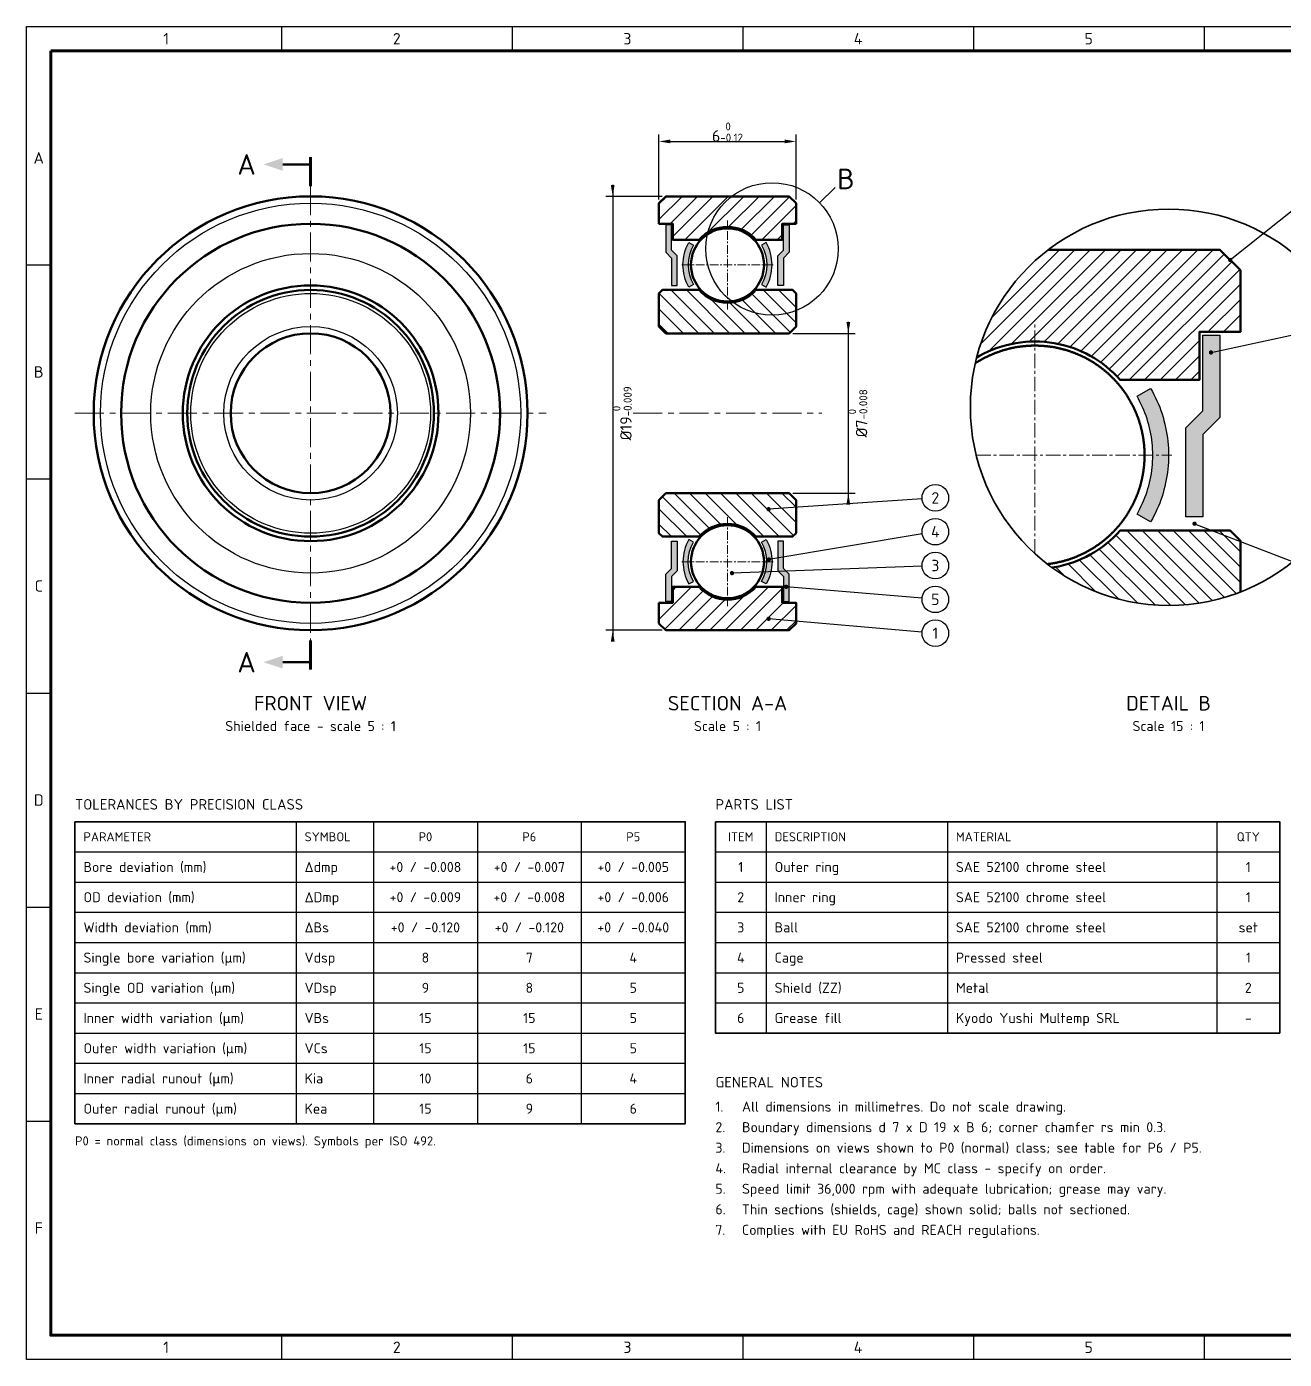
# Model space of a CAD drawing. Header units: millimetres. Extents: x 3 to 417, y 3 to 294.
# Drawn here: x 2.6 to 278, y 2.6 to 294.5 of the extents above; entities that cross this region are included whole.
import ezdxf
from ezdxf.enums import TextEntityAlignment as Align

# ---------------------------------------------------------------- set-up
doc = ezdxf.new("R2010")
doc.units = ezdxf.units.MM
doc.linetypes.add('CENTER', pattern=[5.08, 3.175, -0.635, 0.635, -0.635])
for name, color, linetype, lineweight in [('ANNOTATION', 3, 'Continuous', 25), ('BORDER', 7, 'Continuous', 70), ('CENTER', 1, 'CENTER', 18), ('DIM', 4, 'Continuous', 18), ('HATCH', 8, 'Continuous', 18), ('OUTLINE', 7, 'Continuous', 50), ('SECTION_SOLID', 7, 'Continuous', 18), ('TABLE', 7, 'Continuous', 25), ('TEXT', 7, 'Continuous', 25), ('THIN', 7, 'Continuous', 25), ('TITLE', 7, 'Continuous', 35)]:
    doc.layers.add(name, color=color, linetype=linetype, lineweight=lineweight)
doc.styles.add('ISO', font='isocpeur.ttf')
doc.dimstyles.new('DIM5', dxfattribs={"dimtxt": 2.5, "dimasz": 2.5, "dimexe": 1.5, "dimexo": 0.8, "dimgap": 0.8, "dimtad": 1, "dimdec": 3, "dimlfac": 0.2, "dimdsep": 46, "dimtxsty": 'ISO', "dimcen": 2.5, "dimazin": 3, "dimtfac": 0.7, "dimtdec": 3, "dimtmove": 0, "dimatfit": 3})

msp = doc.modelspace()

# ---------------------------------------------------------------- hatches: boundary and pattern name
at = {"layer": 'ANNOTATION'}
h = msp.add_hatch(color=256, dxfattribs=at)
h.dxf.hatch_style = 1
edge = h.paths.add_edge_path()
edge.add_arc((266.1771, 243.3875), 0.4763, 0, 360)
h = msp.add_hatch(color=256, dxfattribs=at)
h.dxf.hatch_style = 1
edge = h.paths.add_edge_path()
edge.add_arc((261.9771, 223.1375), 0.4763, 0, 360)
h = msp.add_hatch(color=256, dxfattribs=at)
h.dxf.hatch_style = 1
edge = h.paths.add_edge_path()
edge.add_arc((165.1042, 188.8146), 0.4763, 0, 360)
h = msp.add_hatch(color=256, dxfattribs=at)
h.dxf.hatch_style = 1
edge = h.paths.add_edge_path()
edge.add_arc((258.3771, 185.6375), 0.4763, 0, 360)
h = msp.add_hatch(color=256, dxfattribs=at)
h.dxf.hatch_style = 1
edge = h.paths.add_edge_path()
edge.add_arc((165.1542, 177.8146), 0.4763, 0, 360)
h = msp.add_hatch(color=256, dxfattribs=at)
h.dxf.hatch_style = 1
edge = h.paths.add_edge_path()
edge.add_arc((157.1042, 174.8146), 0.4763, 0, 360)
h = msp.add_hatch(color=256, dxfattribs=at)
h.dxf.hatch_style = 1
edge = h.paths.add_edge_path()
edge.add_arc((168.9542, 171.8146), 0.4763, 0, 360)
h = msp.add_hatch(color=256, dxfattribs=at)
h.dxf.hatch_style = 1
edge = h.paths.add_edge_path()
edge.add_arc((165.1042, 164.8146), 0.4763, 0, 360)
at = {"layer": 'HATCH'}
h = msp.add_hatch(dxfattribs=at)
h.set_pattern_fill('ANSI31', color=256, scale=0.75)
h.paths.add_polyline_path([(141.1042, 251.3146), (141.1042, 255.8146), (142.6042, 257.3146), (169.6042, 257.3146), (171.1042, 255.8146), (171.1042, 251.3146), (168.1042, 251.3146), (168.1042, 247.8146), (162.3203, 247.8146, 0.45044262), (149.8881, 247.8146), (144.1042, 247.8146), (144.1042, 251.3146)])
h = msp.add_hatch(dxfattribs=at)
h.set_pattern_fill('ANSI31', color=256, scale=0.75)
h.paths.add_polyline_path([(263.9271, 245.6375), (268.4271, 241.1375), (268.4271, 227.6375), (259.4271, 227.6375), (259.4271, 217.1375), (242.0754, 217.1375), (241.3606, 217.9117), (240.6137, 218.655), (239.836, 219.366), (239.0289, 220.0435), (238.1939, 220.6863), (237.3324, 221.2931), (236.446, 221.8629), (235.5363, 222.3947), (234.6049, 222.8876), (233.6535, 223.3406), (232.6838, 223.7529), (231.6975, 224.1239), (230.6964, 224.4528), (229.6823, 224.739), (228.657, 224.9821), (227.6223, 225.1816), (226.5801, 225.3371), (225.5322, 225.4484), (224.4806, 225.5152), (223.4271, 225.5375), (222.3736, 225.5152), (221.322, 225.4484), (220.2741, 225.3371), (219.2319, 225.1816), (218.1972, 224.9821), (217.1719, 224.739), (216.1578, 224.4528), (215.1567, 224.1239), (214.1704, 223.7529), (213.2006, 223.3406), (212.2492, 222.8876), (211.3179, 222.3947), (210.6675, 222.0145), (210.7151, 222.1974), (210.7838, 222.4547), (210.854, 222.7115), (210.9258, 222.9679), (210.9992, 223.2239), (211.0741, 223.4794), (211.1507, 223.7344), (211.2287, 223.989), (211.3084, 224.243), (211.3896, 224.4966), (211.4723, 224.7497), (211.5566, 225.0023), (211.6425, 225.2543), (211.7298, 225.5059), (211.8188, 225.7568), (211.9093, 226.0073), (212.0013, 226.2571), (212.0948, 226.5064), (212.1899, 226.7551), (212.2865, 227.0033), (212.3846, 227.2508), (212.4842, 227.4977), (212.5853, 227.744), (212.688, 227.9897), (212.7921, 228.2348), (212.8978, 228.4792), (213.005, 228.7229), (213.1136, 228.966), (213.2237, 229.2085), (213.3354, 229.4502), (213.4485, 229.6913), (213.5631, 229.9316), (213.6791, 230.1713), (213.7966, 230.4102), (213.9156, 230.6484), (214.0361, 230.8859), (214.158, 231.1226), (214.2813, 231.3586), (214.4061, 231.5938), (214.5323, 231.8282), (214.66, 232.0619), (214.7891, 232.2947), (214.9197, 232.5268), (215.0516, 232.7581), (215.185, 232.9885), (215.3198, 233.2182), (215.456, 233.447), (215.5935, 233.675), (215.7325, 233.9021), (215.8729, 234.1283), (216.0147, 234.3537), (216.1578, 234.5782), (216.3023, 234.8019), (216.4482, 235.0246), (216.5955, 235.2465), (216.7441, 235.4674), (216.894, 235.6874), (217.0453, 235.9065), (217.198, 236.1247), (217.352, 236.3419), (217.5073, 236.5582), (217.6639, 236.7735), (217.8219, 236.9879), (217.9812, 237.2013), (218.1417, 237.4137), (218.3036, 237.6251), (218.4668, 237.8355), (218.6312, 238.0449), (218.797, 238.2533), (218.964, 238.4607), (219.1323, 238.667), (219.3018, 238.8723), (219.4726, 239.0766), (219.6447, 239.2798), (219.818, 239.4819), (219.9925, 239.683), (220.1683, 239.883), (220.3453, 240.082), (220.5235, 240.2798), (220.7029, 240.4765), (220.8836, 240.6722), (221.0654, 240.8667), (221.2484, 241.0601), (221.4326, 241.2524), (221.6179, 241.4435), (221.8045, 241.6335), (221.9922, 241.8224), (222.181, 242.0101), (222.371, 242.1966), (222.5622, 242.382), (222.7545, 242.5662), (222.9479, 242.7492), (223.1424, 242.931), (223.338, 243.1117), (223.5348, 243.2911), (223.7326, 243.4693), (223.9316, 243.6463), (224.1316, 243.822), (224.3326, 243.9966), (224.5348, 244.1699), (224.738, 244.3419), (224.9423, 244.5127), (225.1476, 244.6823), (225.3539, 244.8506), (225.5613, 245.0176), (225.7697, 245.1833), (225.9791, 245.3478), (226.1895, 245.511), (226.3548, 245.6375)])
h = msp.add_hatch(dxfattribs=at)
h.set_pattern_fill('ANSI31', color=256, scale=0.75, angle=90)
h.paths.add_polyline_path([(141.1042, 228.8146), (142.6042, 227.3146), (169.6042, 227.3146), (171.1042, 228.8146), (171.1042, 236.0646), (170.3542, 236.8146), (162.3203, 236.8146, -0.45044262), (149.8881, 236.8146), (141.8542, 236.8146), (141.1042, 236.0646)])
h = msp.add_hatch(dxfattribs=at)
h.set_pattern_fill('ANSI31', color=256, scale=0.75, angle=90)
h.paths.add_polyline_path([(141.1042, 190.8146), (142.6042, 192.3146), (169.6042, 192.3146), (171.1042, 190.8146), (171.1042, 183.5646), (170.3542, 182.8146), (162.3203, 182.8146, 0.45044262), (149.8881, 182.8146), (141.8542, 182.8146), (141.1042, 183.5646)])
h = msp.add_hatch(dxfattribs=at)
h.set_pattern_fill('ANSI31', color=256, scale=0.75, angle=90)
h.paths.add_polyline_path([(227.6223, 176.0934), (228.657, 176.2929), (229.6823, 176.536), (230.6964, 176.8222), (231.6975, 177.1511), (232.6838, 177.5221), (233.6535, 177.9344), (234.6049, 178.3874), (235.5363, 178.8803), (236.446, 179.4121), (237.3324, 179.9819), (238.1939, 180.5887), (239.0289, 181.2315), (239.836, 181.909), (240.6137, 182.62), (241.3606, 183.3633), (242.0754, 184.1375), (266.1771, 184.1375), (268.4271, 181.8875), (268.4271, 170.7018), (268.2947, 170.6503), (268.046, 170.5552), (267.7967, 170.4617), (267.5468, 170.3697), (267.2964, 170.2792), (267.0454, 170.1903), (266.7939, 170.1029), (266.5419, 170.017), (266.2893, 169.9327), (266.0362, 169.85), (265.7826, 169.7688), (265.5286, 169.6891), (265.274, 169.6111), (265.0189, 169.5346), (264.7634, 169.4596), (264.5075, 169.3862), (264.2511, 169.3144), (263.9942, 169.2442), (263.737, 169.1756), (263.4793, 169.1085), (263.2212, 169.043), (262.9627, 168.9791), (262.7038, 168.9168), (262.4446, 168.856), (262.185, 168.7969), (261.925, 168.7394), (261.6647, 168.6834), (261.404, 168.6291), (261.143, 168.5763), (260.8817, 168.5252), (260.6201, 168.4756), (260.3582, 168.4277), (260.096, 168.3814), (259.8335, 168.3367), (259.5707, 168.2936), (259.3077, 168.2521), (259.0445, 168.2122), (258.7809, 168.1739), (258.5172, 168.1373), (258.2533, 168.1023), (257.9891, 168.0689), (257.7247, 168.0371), (257.4602, 168.0069), (257.1954, 167.9784), (256.9305, 167.9515), (256.6655, 167.9262), (256.4003, 167.9025), (256.1349, 167.8805), (255.8694, 167.8601), (255.6038, 167.8413), (255.3381, 167.8242), (255.0723, 167.8087), (254.8064, 167.7948), (254.5404, 167.7825), (254.2743, 167.7719), (254.0082, 167.7629), (253.742, 167.7556), (253.4758, 167.7499), (253.2096, 167.7458), (252.9434, 167.7433), (252.6771, 167.7425), (252.4108, 167.7433), (252.1446, 167.7458), (251.8783, 167.7499), (251.6121, 167.7556), (251.346, 167.7629), (251.0798, 167.7719), (250.8138, 167.7825), (250.5478, 167.7948), (250.2819, 167.8087), (250.0161, 167.8242), (249.7504, 167.8413), (249.4847, 167.8601), (249.2193, 167.8805), (248.9539, 167.9025), (248.6887, 167.9262), (248.4236, 167.9515), (248.1587, 167.9784), (247.894, 168.0069), (247.6294, 168.0371), (247.3651, 168.0689), (247.1009, 168.1023), (246.837, 168.1373), (246.5732, 168.1739), (246.3097, 168.2122), (246.0464, 168.2521), (245.7834, 168.2936), (245.5207, 168.3367), (245.2582, 168.3814), (244.996, 168.4277), (244.7341, 168.4756), (244.4724, 168.5252), (244.2111, 168.5763), (243.9501, 168.6291), (243.6895, 168.6834), (243.4292, 168.7394), (243.1692, 168.7969), (242.9096, 168.856), (242.6503, 168.9168), (242.3914, 168.9791), (242.133, 169.043), (241.8749, 169.1085), (241.6172, 169.1756), (241.3599, 169.2442), (241.1031, 169.3144), (240.8467, 169.3862), (240.5907, 169.4596), (240.3352, 169.5346), (240.0802, 169.6111), (239.8256, 169.6891), (239.5715, 169.7688), (239.3179, 169.85), (239.0649, 169.9327), (238.8123, 170.017), (238.5602, 170.1029), (238.3087, 170.1903), (238.0577, 170.2792), (237.8073, 170.3697), (237.5575, 170.4617), (237.3082, 170.5552), (237.0594, 170.6503), (236.8113, 170.7469), (236.5638, 170.845), (236.3168, 170.9446), (236.0705, 171.0457), (235.8249, 171.1484), (235.5798, 171.2526), (235.3354, 171.3582), (235.0916, 171.4654), (234.8485, 171.574), (234.6061, 171.6842), (234.3644, 171.7958), (234.1233, 171.9089), (233.883, 172.0235), (233.6433, 172.1395), (233.4044, 172.257), (233.1662, 172.376), (232.9287, 172.4965), (232.692, 172.6184), (232.456, 172.7417), (232.2208, 172.8665), (231.9864, 172.9928), (231.7527, 173.1204), (231.5198, 173.2495), (231.2878, 173.3801), (231.0565, 173.512), (230.826, 173.6454), (230.5964, 173.7802), (230.3676, 173.9164), (230.1396, 174.054), (229.9125, 174.1929), (229.6863, 174.3333), (229.4609, 174.4751), (229.2363, 174.6182), (229.0127, 174.7627), (228.79, 174.9086), (228.5681, 175.0559), (228.3472, 175.2045), (228.1272, 175.3544), (227.9081, 175.5058), (227.6899, 175.6584), (227.4727, 175.8124), (227.2564, 175.9677), (227.1752, 176.0267)])
h = msp.add_hatch(dxfattribs=at)
h.set_pattern_fill('ANSI31', color=256, scale=0.75)
h.paths.add_polyline_path([(141.1042, 168.3146), (141.1042, 163.8146), (142.6042, 162.3146), (169.6042, 162.3146), (171.1042, 163.8146), (171.1042, 168.3146), (168.1042, 168.3146), (168.1042, 171.8146), (162.3203, 171.8146, -0.45044262), (149.8881, 171.8146), (144.1042, 171.8146), (144.1042, 168.3146)])
at = {"layer": 'SECTION_SOLID'}
h = msp.add_hatch(color=256, dxfattribs=at)
h.dxf.hatch_style = 1
h.paths.add_polyline_path([(143.8542, 251.0646), (142.6042, 251.0646), (142.6042, 245.0646), (143.8542, 243.8146), (143.8542, 237.8146), (145.1042, 237.8146), (145.1042, 244.3146), (143.8542, 245.5646)])
h = msp.add_hatch(color=256, dxfattribs=at)
h.dxf.hatch_style = 1
h.paths.add_polyline_path([(168.3542, 251.0646), (169.6042, 251.0646), (169.6042, 245.0646), (168.3542, 243.8146), (168.3542, 237.8146), (167.1042, 237.8146), (167.1042, 244.3146), (168.3542, 245.5646)])
h = msp.add_hatch(color=256, dxfattribs=at)
h.dxf.hatch_style = 1
h.paths.add_polyline_path([(148.6562, 246.6146, 0.26794919), (148.6562, 238.0146), (147.6607, 237.4396, -0.26794919), (147.6607, 247.1896)])
h = msp.add_hatch(color=256, dxfattribs=at)
h.dxf.hatch_style = 1
h.paths.add_polyline_path([(163.5522, 246.6146, -0.26794919), (163.5522, 238.0146), (164.5477, 237.4396, 0.26794919), (164.5477, 247.1896)])
h = msp.add_hatch(color=256, dxfattribs=at)
h.dxf.hatch_style = 1
h.paths.add_polyline_path([(263.9271, 226.8875), (263.9271, 208.8875), (260.1771, 205.1375), (260.1771, 187.1375), (256.4271, 187.1375), (256.4271, 206.6375), (260.1771, 210.3875), (260.1771, 226.8875)])
h = msp.add_hatch(color=256, dxfattribs=at)
h.dxf.hatch_style = 1
h.paths.add_polyline_path([(248.7576, 215.2625), (249.1317, 214.5944), (249.4883, 213.9167), (249.827, 213.2299), (250.1475, 212.5345), (250.4498, 211.831), (250.7336, 211.1198), (250.9986, 210.4014), (251.2447, 209.6762), (251.4718, 208.9449), (251.6797, 208.208), (251.8682, 207.4658), (252.0372, 206.7189), (252.1865, 205.9679), (252.3162, 205.2132), (252.4261, 204.4554), (252.5161, 203.695), (252.5862, 202.9324), (252.6363, 202.1683), (252.6663, 201.4032), (252.6763, 200.6375), (252.6663, 199.8718), (252.6363, 199.1067), (252.5862, 198.3426), (252.5161, 197.58), (252.4261, 196.8196), (252.3162, 196.0618), (252.1865, 195.3071), (252.0372, 194.5561), (251.8682, 193.8092), (251.6797, 193.067), (251.4718, 192.3301), (251.2447, 191.5988), (250.9986, 190.8736), (250.7336, 190.1552), (250.4498, 189.444), (250.1475, 188.7405), (249.827, 188.0451), (249.4883, 187.3583), (249.1317, 186.6806), (248.7576, 186.0125), (245.7711, 187.7375), (246.1011, 188.3268), (246.4156, 188.9245), (246.7143, 189.5303), (246.9971, 190.1437), (247.2637, 190.7643), (247.514, 191.3916), (247.7478, 192.0253), (247.9649, 192.6649), (248.1652, 193.3099), (248.3485, 193.96), (248.5148, 194.6146), (248.6638, 195.2734), (248.7956, 195.9358), (248.91, 196.6015), (249.0069, 197.2699), (249.0863, 197.9407), (249.1481, 198.6133), (249.1923, 199.2872), (249.2188, 199.9621), (249.2276, 200.6375), (249.2188, 201.3129), (249.1923, 201.9878), (249.1481, 202.6617), (249.0863, 203.3343), (249.0069, 204.0051), (248.91, 204.6735), (248.7956, 205.3392), (248.6638, 206.0016), (248.5148, 206.6604), (248.3485, 207.315), (248.1652, 207.9651), (247.9649, 208.6101), (247.7478, 209.2497), (247.514, 209.8834), (247.2637, 210.5107), (246.9971, 211.1313), (246.7143, 211.7447), (246.4156, 212.3505), (246.1011, 212.9482), (245.7711, 213.5375)])
h = msp.add_hatch(color=256, dxfattribs=at)
h.dxf.hatch_style = 1
h.paths.add_polyline_path([(143.8542, 168.5646), (142.6042, 168.5646), (142.6042, 174.5646), (143.8542, 175.8146), (143.8542, 181.8146), (145.1042, 181.8146), (145.1042, 175.3146), (143.8542, 174.0646)])
h = msp.add_hatch(color=256, dxfattribs=at)
h.dxf.hatch_style = 1
h.paths.add_polyline_path([(148.6562, 173.0146, -0.26794919), (148.6562, 181.6146), (147.6607, 182.1896, 0.26794919), (147.6607, 172.4396)])
h = msp.add_hatch(color=256, dxfattribs=at)
h.dxf.hatch_style = 1
h.paths.add_polyline_path([(163.5522, 173.0146, 0.26794919), (163.5522, 181.6146), (164.5477, 182.1896, -0.26794919), (164.5477, 172.4396)])
h = msp.add_hatch(color=256, dxfattribs=at)
h.dxf.hatch_style = 1
h.paths.add_polyline_path([(168.3542, 168.5646), (169.6042, 168.5646), (169.6042, 174.5646), (168.3542, 175.8146), (168.3542, 181.8146), (167.1042, 181.8146), (167.1042, 175.3146), (168.3542, 174.0646)])

# ---------------------------------------------------------------- linework, layer by layer
at = {"layer": 'ANNOTATION'}
for p, q in [((198.7088, 191.0966), (165.1042, 188.8146)), ((198.7416, 183.4074), (165.1542, 177.8146)), ((198.7041, 176.3684), (157.1042, 174.8146)), ((198.7123, 169.3126), (168.9542, 171.8146)), ((198.7129, 161.9109), (165.1042, 164.8146))]:
    msp.add_line(p, q, dxfattribs=at)
for points in [[(266.1771, 243.3875), (280.4583, 254.7938), (306.9167, 254.7938)], [(261.9771, 223.1375), (283.6333, 227.8063), (312.2083, 227.8063)], [(258.3771, 185.6375), (282.0458, 176.4771), (309.5625, 176.4771)]]:
    msp.add_lwpolyline(points, dxfattribs=at)
for centre in [(201.6125, 191.2937), (201.6125, 183.8854), (201.6125, 176.4771), (201.6125, 169.0687), (201.6125, 161.6604)]:
    msp.add_circle(centre, 2.9104, dxfattribs=at)
at = {"layer": 'BORDER'}
msp.add_lwpolyline([(7.9375, 289.1896), (411.9563, 289.1896), (411.9563, 7.9375), (7.9375, 7.9375)], close=True, dxfattribs=at)
at = {"layer": 'CENTER', "ltscale": 2}
for p, q in [((64.8229, 259.5562), (64.8229, 160.0729)), ((13.2292, 209.8146), (116.4167, 209.8146)), ((135.4667, 209.8146), (176.7417, 209.8146))]:
    msp.add_line(p, q, dxfattribs=at)
at = {"layer": 'CENTER', "ltscale": 0.6}
for p, q in [((156.1042, 232.5646), (156.1042, 252.0646)), ((146.1042, 242.3146), (166.1042, 242.3146)), ((156.1042, 187.0646), (156.1042, 167.5646)), ((146.1042, 177.3146), (166.1042, 177.3146))]:
    msp.add_line(p, q, dxfattribs=at)
at = {"layer": 'CENTER'}
for points in [[(223.4271, 179.0821), (223.4271, 229.8875)], [(210.5717, 200.6375), (253.4271, 200.6375)]]:
    msp.add_lwpolyline(points, dxfattribs=at)
at = {"layer": 'OUTLINE', "lineweight": 70}
for p, q in [((64.8229, 265.9062), (64.8229, 259.5562)), ((64.8229, 160.0729), (64.8229, 153.7229))]:
    msp.add_line(p, q, dxfattribs=at)
at = {"layer": 'OUTLINE'}
for p, q in [((64.8229, 264.3188), (58.7375, 264.3188)), ((64.8229, 155.3104), (58.7375, 155.3104))]:
    msp.add_line(p, q, dxfattribs=at)
for points in [[(141.1042, 251.3146), (141.1042, 255.8146), (142.6042, 257.3146), (169.6042, 257.3146), (171.1042, 255.8146), (171.1042, 251.3146), (168.1042, 251.3146), (168.1042, 247.8146), (162.3203, 247.8146, 0.45044262), (149.8881, 247.8146), (144.1042, 247.8146), (144.1042, 251.3146)], [(141.1042, 228.8146), (142.6042, 227.3146), (169.6042, 227.3146), (171.1042, 228.8146), (171.1042, 236.0646), (170.3542, 236.8146), (162.3203, 236.8146, -0.45044262), (149.8881, 236.8146), (141.8542, 236.8146), (141.1042, 236.0646)], [(141.1042, 190.8146), (142.6042, 192.3146), (169.6042, 192.3146), (171.1042, 190.8146), (171.1042, 183.5646), (170.3542, 182.8146), (162.3203, 182.8146, 0.45044262), (149.8881, 182.8146), (141.8542, 182.8146), (141.1042, 183.5646)], [(141.1042, 168.3146), (141.1042, 163.8146), (142.6042, 162.3146), (169.6042, 162.3146), (171.1042, 163.8146), (171.1042, 168.3146), (168.1042, 168.3146), (168.1042, 171.8146), (162.3203, 171.8146, -0.45044262), (149.8881, 171.8146), (144.1042, 171.8146), (144.1042, 168.3146)]]:
    msp.add_lwpolyline(points, format="xyb", close=True, dxfattribs=at)
for points in [[(226.3548, 245.6375), (263.9271, 245.6375), (268.4271, 241.1375), (268.4271, 227.6375), (259.4271, 227.6375), (259.4271, 217.1375), (242.0754, 217.1375), (241.3606, 217.9117), (240.6137, 218.655), (239.836, 219.366), (239.0289, 220.0435), (238.1939, 220.6863), (237.3324, 221.2931), (236.446, 221.8629), (235.5363, 222.3947), (234.6049, 222.8876), (233.6535, 223.3406), (232.6838, 223.7529), (231.6975, 224.1239), (230.6964, 224.4528), (229.6823, 224.739), (228.657, 224.9821), (227.6223, 225.1816), (226.5801, 225.3371), (225.5322, 225.4484), (224.4806, 225.5152), (223.4271, 225.5375), (222.3736, 225.5152), (221.322, 225.4484), (220.2741, 225.3371), (219.2319, 225.1816), (218.1972, 224.9821), (217.1719, 224.739), (216.1578, 224.4528), (215.1567, 224.1239), (214.1704, 223.7529), (213.2006, 223.3406), (212.2492, 222.8876), (211.3179, 222.3947), (210.6675, 222.0145)], [(210.3653, 220.7717), (210.463, 220.8348), (210.5871, 220.914), (210.7118, 220.9924), (210.8369, 221.07), (210.9625, 221.1469), (211.0886, 221.223), (211.2152, 221.2983), (211.3422, 221.3728), (211.4696, 221.4466), (211.5975, 221.5196), (211.7259, 221.5918), (211.8547, 221.6632), (211.9839, 221.7338), (212.1136, 221.8036), (212.2436, 221.8726), (212.3742, 221.9409), (212.5051, 222.0083), (212.6364, 222.0749), (212.7682, 222.1407), (212.9003, 222.2057), (213.0328, 222.2699), (213.1658, 222.3332), (213.2991, 222.3958), (213.4328, 222.4575), (213.5668, 222.5184), (213.7013, 222.5785), (213.8361, 222.6378), (213.9713, 222.6962), (214.1068, 222.7538), (214.2427, 222.8106), (214.3789, 222.8665), (214.5155, 222.9216), (214.6524, 222.9759), (214.7896, 223.0293), (214.9272, 223.0819), (215.065, 223.1336), (215.2032, 223.1845), (215.3417, 223.2346), (215.4805, 223.2837), (215.6196, 223.3321), (215.759, 223.3796), (215.8987, 223.4262), (216.0387, 223.4719), (216.1789, 223.5168), (216.3195, 223.5609), (216.4603, 223.6041), (216.6013, 223.6464), (216.7426, 223.6878), (216.8842, 223.7284), (217.026, 223.7681), (217.168, 223.807), (217.3103, 223.8449), (217.4528, 223.882), (217.5956, 223.9183), (217.7385, 223.9536), (217.8817, 223.9881), (218.0251, 224.0216), (218.1687, 224.0544), (218.3124, 224.0862), (218.4564, 224.1171), (218.6006, 224.1472), (218.7449, 224.1763), (218.8894, 224.2046), (219.0341, 224.232), (219.179, 224.2585), (219.324, 224.2842), (219.4692, 224.3089), (219.6145, 224.3327), (219.76, 224.3557), (219.9056, 224.3777), (220.0513, 224.3989), (220.1971, 224.4192), (220.3431, 224.4385), (220.4892, 224.457), (220.6354, 224.4746), (220.7818, 224.4913), (220.9282, 224.507), (221.0747, 224.5219), (221.2213, 224.5359), (221.3679, 224.549), (221.5147, 224.5612), (221.6615, 224.5725), (221.8084, 224.5829), (221.9554, 224.5923), (222.1024, 224.6009), (222.2495, 224.6086), (222.3966, 224.6154), (222.5437, 224.6212), (222.6909, 224.6262), (222.8381, 224.6303), (222.9853, 224.6334), (223.1326, 224.6357), (223.2798, 224.637), (223.4271, 224.6375), (223.5743, 224.637), (223.7216, 224.6357), (223.8688, 224.6334), (224.0161, 224.6303), (224.1633, 224.6262), (224.3105, 224.6212), (224.4576, 224.6154), (224.6047, 224.6086), (224.7518, 224.6009), (224.8988, 224.5923), (225.0457, 224.5829), (225.1926, 224.5725), (225.3395, 224.5612), (225.4862, 224.549), (225.6329, 224.5359), (225.7795, 224.5219), (225.926, 224.507), (226.0724, 224.4913), (226.2187, 224.4746), (226.3649, 224.457), (226.511, 224.4385), (226.657, 224.4192), (226.8029, 224.3989), (226.9486, 224.3777), (227.0942, 224.3557), (227.2397, 224.3327), (227.385, 224.3089), (227.5302, 224.2842), (227.6752, 224.2585), (227.82, 224.232), (227.9647, 224.2046), (228.1093, 224.1763), (228.2536, 224.1472), (228.3978, 224.1171), (228.5417, 224.0862), (228.6855, 224.0544), (228.8291, 224.0216), (228.9725, 223.9881), (229.1156, 223.9536), (229.2586, 223.9183), (229.4013, 223.882), (229.5439, 223.8449), (229.6861, 223.807), (229.8282, 223.7681), (229.97, 223.7284), (230.1116, 223.6878), (230.2529, 223.6464), (230.3939, 223.6041), (230.5347, 223.5609), (230.6752, 223.5168), (230.8155, 223.4719), (230.9554, 223.4262), (231.0951, 223.3796), (231.2345, 223.3321), (231.3736, 223.2837), (231.5124, 223.2346), (231.6509, 223.1845), (231.7891, 223.1336), (231.927, 223.0819), (232.0646, 223.0293), (232.2018, 222.9759), (232.3387, 222.9216), (232.4753, 222.8665), (232.6115, 222.8106), (232.7474, 222.7538), (232.8829, 222.6962), (233.0181, 222.6378), (233.1529, 222.5785), (233.2873, 222.5184), (233.4214, 222.4575), (233.5551, 222.3958), (233.6884, 222.3332), (233.8213, 222.2699), (233.9539, 222.2057), (234.086, 222.1407), (234.2178, 222.0749), (234.3491, 222.0083), (234.48, 221.9409), (234.6105, 221.8726), (234.7406, 221.8036), (234.8703, 221.7338), (234.9995, 221.6632), (235.1283, 221.5918), (235.2566, 221.5196), (235.3845, 221.4466), (235.512, 221.3728), (235.639, 221.2983), (235.7655, 221.223), (235.8916, 221.1469), (236.0172, 221.07), (236.1424, 220.9924), (236.267, 220.914), (236.3912, 220.8348), (236.5149, 220.7549), (236.6381, 220.6742), (236.7608, 220.5928), (236.883, 220.5106), (237.0046, 220.4276), (237.1258, 220.344), (237.2465, 220.2595), (237.3666, 220.1744), (237.4862, 220.0885), (237.6053, 220.0018), (237.7239, 219.9145), (237.8419, 219.8264), (237.9593, 219.7376), (238.0763, 219.6481), (238.1926, 219.5578), (238.3085, 219.4669), (238.4237, 219.3752), (238.5384, 219.2828), (238.6525, 219.1898), (238.7661, 219.096), (238.879, 219.0015), (238.9914, 218.9064), (239.1032, 218.8105), (239.2144, 218.714), (239.3251, 218.6168), (239.4351, 218.5189), (239.5445, 218.4203), (239.6533, 218.3211), (239.7615, 218.2212), (239.8691, 218.1206), (239.9761, 218.0194), (240.0824, 217.9176), (240.1881, 217.815), (240.2932, 217.7119), (240.3976, 217.6081), (240.5015, 217.5036), (240.6046, 217.3985), (240.7071, 217.2928), (240.809, 217.1865), (240.9102, 217.0795), (241.0108, 216.9719), (241.1107, 216.8637), (241.2099, 216.7549), (241.3085, 216.6455), (241.4064, 216.5355), (241.5036, 216.4249), (241.6001, 216.3136), (241.6959, 216.2018), (241.7911, 216.0895), (241.8856, 215.9765), (241.9793, 215.8629), (242.0724, 215.7488), (242.1648, 215.6341), (242.2564, 215.5189), (242.3474, 215.4031), (242.4376, 215.2867), (242.5272, 215.1698), (242.616, 215.0523), (242.7041, 214.9343), (242.7914, 214.8157), (242.8781, 214.6966), (242.964, 214.577), (243.0491, 214.4569), (243.1335, 214.3362), (243.2172, 214.2151), (243.3002, 214.0934), (243.3824, 213.9712), (243.4638, 213.8485), (243.5445, 213.7253), (243.6244, 213.6016), (243.7036, 213.4774), (243.782, 213.3528), (243.8596, 213.2277), (243.9365, 213.102), (244.0126, 212.976), (244.0879, 212.8494), (244.1624, 212.7224), (244.2362, 212.595), (244.3092, 212.4671), (244.3814, 212.3387), (244.4528, 212.2099), (244.5234, 212.0807), (244.5932, 211.951), (244.6622, 211.8209), (244.7304, 211.6904), (244.7979, 211.5595), (244.8645, 211.4282), (244.9303, 211.2964), (244.9953, 211.1643), (245.0595, 211.0318), (245.1228, 210.8988), (245.1854, 210.7655), (245.2471, 210.6318), (245.308, 210.4977), (245.3681, 210.3633), (245.4274, 210.2285), (245.4858, 210.0933), (245.5434, 209.9578), (245.6002, 209.8219), (245.6561, 209.6857), (245.7112, 209.5491), (245.7655, 209.4122), (245.8189, 209.275), (245.8715, 209.1374), (245.9232, 208.9995), (245.9741, 208.8614), (246.0241, 208.7229), (246.0733, 208.5841), (246.1217, 208.4449), (246.1691, 208.3055), (246.2158, 208.1659), (246.2615, 208.0259), (246.3064, 207.8856), (246.3505, 207.7451), (246.3937, 207.6043), (246.436, 207.4633), (246.4774, 207.322), (246.518, 207.1804), (246.5577, 207.0386), (246.5965, 206.8966), (246.6345, 206.7543), (246.6716, 206.6118), (246.7078, 206.469), (246.7432, 206.3261), (246.7776, 206.1829), (246.8112, 206.0395), (246.8439, 205.8959), (246.8758, 205.7521), (246.9067, 205.6082), (246.9368, 205.464), (246.9659, 205.3197), (246.9942, 205.1751), (247.0216, 205.0305), (247.0481, 204.8856), (247.0737, 204.7406), (247.0985, 204.5954), (247.1223, 204.4501), (247.1453, 204.3046), (247.1673, 204.159), (247.1885, 204.0133), (247.2087, 203.8674), (247.2281, 203.7215), (247.2466, 203.5754), (247.2642, 203.4291), (247.2809, 203.2828), (247.2966, 203.1364), (247.3115, 202.9899), (247.3255, 202.8433), (247.3386, 202.6966), (247.3508, 202.5499), (247.3621, 202.403), (247.3724, 202.2562), (247.3819, 202.1092), (247.3905, 201.9622), (247.3982, 201.8151), (247.4049, 201.668), (247.4108, 201.5209), (247.4158, 201.3737), (247.4199, 201.2265), (247.423, 201.0793), (247.4253, 200.932), (247.4266, 200.7848), (247.4271, 200.6375)], [(247.4271, 200.6375), (247.4266, 200.4902), (247.4253, 200.343), (247.423, 200.1957), (247.4199, 200.0485), (247.4158, 199.9013), (247.4108, 199.7541), (247.4049, 199.607), (247.3982, 199.4599), (247.3905, 199.3128), (247.3819, 199.1658), (247.3724, 199.0188), (247.3621, 198.872), (247.3508, 198.7251), (247.3386, 198.5784), (247.3255, 198.4317), (247.3115, 198.2851), (247.2966, 198.1386), (247.2809, 197.9922), (247.2642, 197.8459), (247.2466, 197.6996), (247.2281, 197.5535), (247.2087, 197.4076), (247.1885, 197.2617), (247.1673, 197.116), (247.1453, 196.9704), (247.1223, 196.8249), (247.0985, 196.6796), (247.0737, 196.5344), (247.0481, 196.3894), (247.0216, 196.2445), (246.9942, 196.0999), (246.9659, 195.9553), (246.9368, 195.811), (246.9067, 195.6668), (246.8758, 195.5229), (246.8439, 195.3791), (246.8112, 195.2355), (246.7776, 195.0921), (246.7432, 194.9489), (246.7078, 194.806), (246.6716, 194.6632), (246.6345, 194.5207), (246.5965, 194.3784), (246.5577, 194.2364), (246.518, 194.0946), (246.4774, 193.953), (246.436, 193.8117), (246.3937, 193.6707), (246.3505, 193.5299), (246.3064, 193.3894), (246.2615, 193.2491), (246.2158, 193.1091), (246.1691, 192.9695), (246.1217, 192.8301), (246.0733, 192.6909), (246.0241, 192.5521), (245.9741, 192.4136), (245.9232, 192.2755), (245.8715, 192.1376), (245.8189, 192), (245.7655, 191.8628), (245.7112, 191.7259), (245.6561, 191.5893), (245.6002, 191.4531), (245.5434, 191.3172), (245.4858, 191.1817), (245.4274, 191.0465), (245.3681, 190.9117), (245.308, 190.7773), (245.2471, 190.6432), (245.1854, 190.5095), (245.1228, 190.3762), (245.0595, 190.2432), (244.9953, 190.1107), (244.9303, 189.9786), (244.8645, 189.8468), (244.7979, 189.7155), (244.7304, 189.5846), (244.6622, 189.4541), (244.5932, 189.324), (244.5234, 189.1943), (244.4528, 189.0651), (244.3814, 188.9363), (244.3092, 188.8079), (244.2362, 188.68), (244.1624, 188.5526), (244.0879, 188.4256), (244.0126, 188.299), (243.9365, 188.173), (243.8596, 188.0473), (243.782, 187.9222), (243.7036, 187.7976), (243.6244, 187.6734), (243.5445, 187.5497), (243.4638, 187.4265), (243.3824, 187.3038), (243.3002, 187.1816), (243.2172, 187.0599), (243.1335, 186.9388), (243.0491, 186.8181), (242.964, 186.698), (242.8781, 186.5784), (242.7914, 186.4593), (242.7041, 186.3407), (242.616, 186.2227), (242.5272, 186.1052), (242.4376, 185.9883), (242.3474, 185.8719), (242.2564, 185.7561), (242.1648, 185.6409), (242.0724, 185.5262), (241.9793, 185.4121), (241.8856, 185.2985), (241.7911, 185.1855), (241.6959, 185.0732), (241.6001, 184.9614), (241.5036, 184.8501), (241.4064, 184.7395), (241.3085, 184.6295), (241.2099, 184.5201), (241.1107, 184.4113), (241.0108, 184.3031), (240.9102, 184.1955), (240.809, 184.0885), (240.7071, 183.9822), (240.6046, 183.8765), (240.5015, 183.7714), (240.3976, 183.6669), (240.2932, 183.5631), (240.1881, 183.46), (240.0824, 183.3574), (239.9761, 183.2556), (239.8691, 183.1544), (239.7615, 183.0538), (239.6533, 182.9539), (239.5445, 182.8547), (239.4351, 182.7561), (239.3251, 182.6582), (239.2144, 182.561), (239.1032, 182.4645), (238.9914, 182.3686), (238.879, 182.2735), (238.7661, 182.179), (238.6525, 182.0852), (238.5384, 181.9922), (238.4237, 181.8998), (238.3085, 181.8081), (238.1926, 181.7172), (238.0763, 181.6269), (237.9593, 181.5374), (237.8419, 181.4486), (237.7239, 181.3605), (237.6053, 181.2732), (237.4862, 181.1865), (237.3666, 181.1006), (237.2465, 181.0155), (237.1258, 180.931), (237.0046, 180.8474), (236.883, 180.7644), (236.7608, 180.6822), (236.6381, 180.6008), (236.5149, 180.5201), (236.3912, 180.4402), (236.267, 180.361), (236.1424, 180.2826), (236.0172, 180.205), (235.8916, 180.1281), (235.7655, 180.052), (235.639, 179.9767), (235.512, 179.9022), (235.3845, 179.8284), (235.2566, 179.7554), (235.1283, 179.6832), (234.9995, 179.6118), (234.8703, 179.5412), (234.7406, 179.4714), (234.6105, 179.4024), (234.48, 179.3341), (234.3491, 179.2667), (234.2178, 179.2001), (234.086, 179.1343), (233.9539, 179.0693), (233.8213, 179.0051), (233.6884, 178.9418), (233.5551, 178.8792), (233.4214, 178.8175), (233.2873, 178.7566), (233.1529, 178.6965), (233.0181, 178.6372), (232.8829, 178.5788), (232.7474, 178.5212), (232.6115, 178.4644), (232.4753, 178.4085), (232.3387, 178.3534), (232.2018, 178.2991), (232.0646, 178.2457), (231.927, 178.1931), (231.7891, 178.1414), (231.6509, 178.0905), (231.5124, 178.0404), (231.3736, 177.9913), (231.2345, 177.9429), (231.0951, 177.8954), (230.9554, 177.8488), (230.8155, 177.8031), (230.6752, 177.7582), (230.5347, 177.7141), (230.3939, 177.6709), (230.2529, 177.6286), (230.1116, 177.5872), (229.97, 177.5466), (229.8282, 177.5069), (229.6861, 177.468), (229.5439, 177.4301), (229.4013, 177.393), (229.2586, 177.3567), (229.1156, 177.3214), (228.9725, 177.2869), (228.8291, 177.2534), (228.6855, 177.2206), (228.5417, 177.1888), (228.3978, 177.1579), (228.2536, 177.1278), (228.1093, 177.0987), (227.9647, 177.0704), (227.82, 177.043), (227.6752, 177.0165), (227.5302, 176.9908), (227.385, 176.9661), (227.2397, 176.9423), (227.0942, 176.9193), (226.9486, 176.8973), (226.8029, 176.8761), (226.657, 176.8558), (226.511, 176.8365), (226.3649, 176.818), (226.2187, 176.8004), (226.1524, 176.7928)], [(227.1752, 176.0267), (227.6223, 176.0934), (228.657, 176.2929), (229.6823, 176.536), (230.6964, 176.8222), (231.6975, 177.1511), (232.6838, 177.5221), (233.6535, 177.9344), (234.6049, 178.3874), (235.5363, 178.8803), (236.446, 179.4121), (237.3324, 179.9819), (238.1939, 180.5887), (239.0289, 181.2315), (239.836, 181.909), (240.6137, 182.62), (241.3606, 183.3633), (242.0754, 184.1375), (266.1771, 184.1375), (268.4271, 181.8875), (268.4271, 170.7018)]]:
    msp.add_lwpolyline(points, dxfattribs=at)
for centre, radius in [((64.8229, 209.8146), 47.5), ((64.8229, 209.8146), 41.5), ((156.1042, 242.3146), 8), ((64.8229, 209.8146), 28), ((64.8229, 209.8146), 27), ((64.8229, 209.8146), 17.5), ((156.1042, 177.3146), 8)]:
    msp.add_circle(centre, radius, dxfattribs=at)
for points in [[(54.5042, 264.3188), (58.7375, 265.7158), (58.7375, 262.9218)], [(54.5042, 155.3104), (58.7375, 156.7074), (58.7375, 153.9134)]]:
    msp.add_solid(points, dxfattribs=at)
at = {"layer": 'TABLE'}
for p, q in [((61.6479, 120.3854), (61.6479, 54.2396)), ((78.5812, 120.3854), (78.5812, 54.2396)), ((101.3354, 120.3854), (101.3354, 54.2396)), ((124.0896, 120.3854), (124.0896, 54.2396)), ((164.5708, 120.3854), (164.5708, 74.0833)), ((204.2583, 120.3854), (204.2583, 74.0833)), ((263.2604, 120.3854), (263.2604, 74.0833)), ((13.2292, 113.7708), (146.8438, 113.7708)), ((153.4583, 113.7708), (277.0188, 113.7708)), ((13.2292, 107.1562), (146.8438, 107.1562)), ((153.4583, 107.1562), (277.0188, 107.1562)), ((13.2292, 100.5417), (146.8438, 100.5417)), ((153.4583, 100.5417), (277.0188, 100.5417)), ((13.2292, 93.9271), (146.8438, 93.9271)), ((153.4583, 93.9271), (277.0188, 93.9271)), ((13.2292, 87.3125), (146.8438, 87.3125)), ((153.4583, 87.3125), (277.0188, 87.3125)), ((13.2292, 80.6979), (146.8438, 80.6979)), ((153.4583, 80.6979), (277.0188, 80.6979)), ((13.2292, 74.0833), (146.8438, 74.0833)), ((13.2292, 67.4688), (146.8438, 67.4688)), ((13.2292, 60.8542), (146.8438, 60.8542))]:
    msp.add_line(p, q, dxfattribs=at)
at = {"layer": 'THIN'}
for p, q in [((58.4398, 294.4812), (58.4398, 289.1896)), ((108.9422, 294.4812), (108.9422, 289.1896)), ((159.4445, 294.4812), (159.4445, 289.1896)), ((209.9469, 294.4812), (209.9469, 289.1896)), ((260.4492, 294.4812), (260.4492, 289.1896)), ((176.2125, 255.8521), (179.6521, 259.2917)), ((2.6458, 242.3142), (7.9375, 242.3142)), ((2.6458, 195.4389), (7.9375, 195.4389)), ((2.6458, 148.5635), (7.9375, 148.5635)), ((2.6458, 101.6882), (7.9375, 101.6882)), ((2.6458, 54.8128), (7.9375, 54.8128)), ((58.4398, 7.9375), (58.4398, 2.6458)), ((108.9422, 7.9375), (108.9422, 2.6458)), ((159.4445, 7.9375), (159.4445, 2.6458)), ((209.9469, 7.9375), (209.9469, 2.6458)), ((260.4492, 7.9375), (260.4492, 2.6458))]:
    msp.add_line(p, q, dxfattribs=at)
for points in [[(2.6458, 294.4812), (417.2479, 294.4812), (417.2479, 2.6458), (2.6458, 2.6458)], [(143.8542, 251.0646), (142.6042, 251.0646), (142.6042, 245.0646), (143.8542, 243.8146), (143.8542, 237.8146), (145.1042, 237.8146), (145.1042, 244.3146), (143.8542, 245.5646)], [(168.3542, 251.0646), (169.6042, 251.0646), (169.6042, 245.0646), (168.3542, 243.8146), (168.3542, 237.8146), (167.1042, 237.8146), (167.1042, 244.3146), (168.3542, 245.5646)], [(143.8542, 168.5646), (142.6042, 168.5646), (142.6042, 174.5646), (143.8542, 175.8146), (143.8542, 181.8146), (145.1042, 181.8146), (145.1042, 175.3146), (143.8542, 174.0646)], [(168.3542, 168.5646), (169.6042, 168.5646), (169.6042, 174.5646), (168.3542, 175.8146), (168.3542, 181.8146), (167.1042, 181.8146), (167.1042, 175.3146), (168.3542, 174.0646)]]:
    msp.add_lwpolyline(points, close=True, dxfattribs=at)
for points in [[(148.6562, 246.6146, 0.26794919), (148.6562, 238.0146), (147.6607, 237.4396, -0.26794919), (147.6607, 247.1896)], [(163.5522, 246.6146, -0.26794919), (163.5522, 238.0146), (164.5477, 237.4396, 0.26794919), (164.5477, 247.1896)], [(148.6562, 173.0146, -0.26794919), (148.6562, 181.6146), (147.6607, 182.1896, 0.26794919), (147.6607, 172.4396)], [(163.5522, 173.0146, 0.26794919), (163.5522, 181.6146), (164.5477, 182.1896, -0.26794919), (164.5477, 172.4396)]]:
    msp.add_lwpolyline(points, format="xyb", close=True, dxfattribs=at)
for points in [[(260.1771, 226.8875), (263.9271, 226.8875), (263.9271, 208.8875), (260.1771, 205.1375), (260.1771, 187.1375), (256.4271, 187.1375), (256.4271, 206.6375), (260.1771, 210.3875), (260.1771, 226.8875)], [(245.7711, 213.5375), (248.7576, 215.2625), (249.1317, 214.5944), (249.4883, 213.9167), (249.827, 213.2299), (250.1475, 212.5345), (250.4498, 211.831), (250.7336, 211.1198), (250.9986, 210.4014), (251.2447, 209.6762), (251.4718, 208.9449), (251.6797, 208.208), (251.8682, 207.4658), (252.0372, 206.7189), (252.1865, 205.9679), (252.3162, 205.2132), (252.4261, 204.4554), (252.5161, 203.695), (252.5862, 202.9324), (252.6363, 202.1683), (252.6663, 201.4032), (252.6763, 200.6375), (252.6663, 199.8718), (252.6363, 199.1067), (252.5862, 198.3426), (252.5161, 197.58), (252.4261, 196.8196), (252.3162, 196.0618), (252.1865, 195.3071), (252.0372, 194.5561), (251.8682, 193.8092), (251.6797, 193.067), (251.4718, 192.3301), (251.2447, 191.5988), (250.9986, 190.8736), (250.7336, 190.1552), (250.4498, 189.444), (250.1475, 188.7405), (249.827, 188.0451), (249.4883, 187.3583), (249.1317, 186.6806), (248.7576, 186.0125), (245.7711, 187.7375), (246.1011, 188.3268), (246.4156, 188.9245), (246.7143, 189.5303), (246.9971, 190.1437), (247.2637, 190.7643), (247.514, 191.3916), (247.7478, 192.0253), (247.9649, 192.6649), (248.1652, 193.3099), (248.3485, 193.96), (248.5148, 194.6146), (248.6638, 195.2734), (248.7956, 195.9358), (248.91, 196.6015), (249.0069, 197.2699), (249.0863, 197.9407), (249.1481, 198.6133), (249.1923, 199.2872), (249.2188, 199.9621), (249.2276, 200.6375), (249.2188, 201.3129), (249.1923, 201.9878), (249.1481, 202.6617), (249.0863, 203.3343), (249.0069, 204.0051), (248.91, 204.6735), (248.7956, 205.3392), (248.6638, 206.0016), (248.5148, 206.6604), (248.3485, 207.315), (248.1652, 207.9651), (247.9649, 208.6101), (247.7478, 209.2497), (247.514, 209.8834), (247.2637, 210.5107), (246.9971, 211.1313), (246.7143, 211.7447), (246.4156, 212.3505), (246.1011, 212.9482), (245.7711, 213.5375)]]:
    msp.add_lwpolyline(points, dxfattribs=at)
for centre, radius in [((165.8542, 245.8146), 14.5), ((64.8229, 209.8146), 46), ((64.8229, 209.8146), 35), ((64.8229, 209.8146), 26.25), ((64.8229, 209.8146), 19)]:
    msp.add_circle(centre, radius, dxfattribs=at)
at = {"layer": 'THIN', "lineweight": 35}
msp.add_circle((252.6771, 211.1375), 43.395, dxfattribs=at)
at = {"layer": 'TITLE'}
for points in [[(13.2292, 120.3854), (146.8438, 120.3854), (146.8438, 54.2396), (13.2292, 54.2396)], [(153.4583, 120.3854), (277.0188, 120.3854), (277.0188, 74.0833), (153.4583, 74.0833)]]:
    msp.add_lwpolyline(points, close=True, dxfattribs=at)

# ---------------------------------------------------------------- texts
at = {"layer": 'ANNOTATION', "style": 'ISO'}
for s, p in [('2', (201.6125, 191.2937)), ('4', (201.6125, 183.8854)), ('3', (201.6125, 176.4771)), ('5', (201.6125, 169.0687)), ('1', (201.6125, 161.6604))]:
    msp.add_text(s, height=2.5, dxfattribs=at).set_placement(p, align=Align.MIDDLE_CENTER)
at = {"layer": 'TABLE', "style": 'ISO'}
for s, height, p in [('TOLERANCES BY PRECISION CLASS', 2.3, (13.2292, 123.0312)), ('PARTS LIST', 2.3, (153.4583, 123.0312)), ('GENERAL NOTES', 2.3, (153.4583, 62.1771)), ('1.', 2.2, (153.4583, 56.8854)), ('All dimensions in millimetres. Do not scale drawing.', 2.2, (159.2792, 56.8854)), ('2.', 2.2, (153.4583, 52.3875)), ('Boundary dimensions d 7 x D 19 x B 6; corner chamfer rs min 0.3.', 2.2, (159.2792, 52.3875)), ('3.', 2.2, (153.4583, 47.8896)), ('Dimensions on views shown to P0 (normal) class; see table for P6 / P5.', 2.2, (159.2792, 47.8896)), ('4.', 2.2, (153.4583, 43.3917)), ('Radial internal clearance by MC class - specify on order.', 2.2, (159.2792, 43.3917)), ('5.', 2.2, (153.4583, 38.8937)), ('Speed limit 36,000 rpm with adequate lubrication; grease may vary.', 2.2, (159.2792, 38.8937)), ('6.', 2.2, (153.4583, 34.3958)), ('Thin sections (shields, cage) shown solid; balls not sectioned.', 2.2, (159.2792, 34.3958)), ('Complies with EU RoHS and REACH regulations.', 2.2, (159.2792, 29.8979)), ('7.', 2.2, (153.4583, 29.8979))]:
    msp.add_text(s, height=height, dxfattribs=at).set_placement(p)
for s, height, p in [('PARAMETER', 1.98, (15.0813, 117.0781)), ('SYMBOL', 1.98, (63.5, 117.0781)), ('DESCRIPTION', 1.98, (166.4229, 117.0781)), ('MATERIAL', 1.98, (206.1104, 117.0781)), ('Bore deviation (mm)', 2.2, (15.0813, 110.4635)), ('Δdmp', 2.2, (63.5, 110.4635)), ('Outer ring', 2.2, (166.4229, 110.4635)), ('SAE 52100 chrome steel', 2.2, (206.1104, 110.4635)), ('OD deviation (mm)', 2.2, (15.0813, 103.849)), ('ΔDmp', 2.2, (63.5, 103.849)), ('Inner ring', 2.2, (166.4229, 103.849)), ('SAE 52100 chrome steel', 2.2, (206.1104, 103.849)), ('Width deviation (mm)', 2.2, (15.0813, 97.2344)), ('ΔBs', 2.2, (63.5, 97.2344)), ('Ball', 2.2, (166.4229, 97.2344)), ('SAE 52100 chrome steel', 2.2, (206.1104, 97.2344)), ('Single bore variation (µm)', 2.2, (15.0813, 90.6198)), ('Vdsp', 2.2, (63.5, 90.6198)), ('Cage', 2.2, (166.4229, 90.6198)), ('Pressed steel', 2.2, (206.1104, 90.6198)), ('Single OD variation (µm)', 2.2, (15.0813, 84.0052)), ('VDsp', 2.2, (63.5, 84.0052)), ('Shield (ZZ)', 2.2, (166.4229, 84.0052)), ('Metal', 2.2, (206.1104, 84.0052)), ('Inner width variation (µm)', 2.2, (15.0813, 77.3906)), ('VBs', 2.2, (63.5, 77.3906)), ('Grease fill', 2.2, (166.4229, 77.3906)), ('Kyodo Yushi Multemp SRL', 2.2, (206.1104, 77.3906)), ('Outer width variation (µm)', 2.2, (15.0813, 70.776)), ('VCs', 2.2, (63.5, 70.776)), ('Inner radial runout (µm)', 2.2, (15.0813, 64.1615)), ('Kia', 2.2, (63.5, 64.1615)), ('Outer radial runout (µm)', 2.2, (15.0813, 57.5469)), ('Kea', 2.2, (63.5, 57.5469))]:
    msp.add_text(s, height=height, dxfattribs=at).set_placement(p, align=Align.MIDDLE_LEFT)
for s, height, p in [('P0', 1.98, (89.9583, 117.0781)), ('P6', 1.98, (112.7125, 117.0781)), ('P5', 1.98, (135.4667, 117.0781)), ('ITEM', 1.98, (159.0146, 117.0781)), ('QTY', 1.98, (270.1396, 117.0781)), ('+0 / -0.008', 2.2, (89.9583, 110.4635)), ('+0 / -0.007', 2.2, (112.7125, 110.4635)), ('+0 / -0.005', 2.2, (135.4667, 110.4635)), ('1', 2.2, (159.0146, 110.4635)), ('1', 2.2, (270.1396, 110.4635)), ('+0 / -0.009', 2.2, (89.9583, 103.849)), ('+0 / -0.008', 2.2, (112.7125, 103.849)), ('+0 / -0.006', 2.2, (135.4667, 103.849)), ('2', 2.2, (159.0146, 103.849)), ('1', 2.2, (270.1396, 103.849)), ('+0 / -0.120', 2.2, (89.9583, 97.2344)), ('+0 / -0.120', 2.2, (112.7125, 97.2344)), ('+0 / -0.040', 2.2, (135.4667, 97.2344)), ('3', 2.2, (159.0146, 97.2344)), ('set', 2.2, (270.1396, 97.2344)), ('8', 2.2, (89.9583, 90.6198)), ('7', 2.2, (112.7125, 90.6198)), ('4', 2.2, (135.4667, 90.6198)), ('4', 2.2, (159.0146, 90.6198)), ('1', 2.2, (270.1396, 90.6198)), ('9', 2.2, (89.9583, 84.0052)), ('8', 2.2, (112.7125, 84.0052)), ('5', 2.2, (135.4667, 84.0052)), ('5', 2.2, (159.0146, 84.0052)), ('2', 2.2, (270.1396, 84.0052)), ('15', 2.2, (89.9583, 77.3906)), ('15', 2.2, (112.7125, 77.3906)), ('5', 2.2, (135.4667, 77.3906)), ('6', 2.2, (159.0146, 77.3906)), ('-', 2.2, (270.1396, 77.3906)), ('15', 2.2, (89.9583, 70.776)), ('15', 2.2, (112.7125, 70.776)), ('5', 2.2, (135.4667, 70.776)), ('10', 2.2, (89.9583, 64.1615)), ('6', 2.2, (112.7125, 64.1615)), ('4', 2.2, (135.4667, 64.1615)), ('15', 2.2, (89.9583, 57.5469)), ('9', 2.2, (112.7125, 57.5469)), ('6', 2.2, (135.4667, 57.5469))]:
    msp.add_text(s, height=height, dxfattribs=at).set_placement(p, align=Align.MIDDLE_CENTER)
at = {"layer": 'TEXT', "style": 'ISO'}
for s, height, p in [('1', 2.5, (33.1887, 291.8354)), ('2', 2.5, (83.691, 291.8354)), ('3', 2.5, (134.1934, 291.8354)), ('4', 2.5, (184.6957, 291.8354)), ('5', 2.5, (235.198, 291.8354)), ('A', 2.5, (5.2917, 265.7519)), ('A', 4.5, (50.8, 264.3188)), ('B', 4.5, (182.0333, 261.1438)), ('B', 2.5, (5.2917, 218.8766)), ('C', 2.5, (5.2917, 172.0012)), ('A', 4.5, (50.8, 155.3104)), ('D', 2.5, (5.2917, 125.1259)), ('E', 2.5, (5.2917, 78.2505)), ('F', 2.5, (5.2917, 31.3752)), ('1', 2.5, (33.1887, 5.2917)), ('2', 2.5, (83.691, 5.2917)), ('3', 2.5, (134.1934, 5.2917)), ('4', 2.5, (184.6957, 5.2917)), ('5', 2.5, (235.198, 5.2917))]:
    msp.add_text(s, height=height, dxfattribs=at).set_placement(p, align=Align.MIDDLE_CENTER)
for s, height, p in [('FRONT VIEW', 3.2, (64.8229, 144.7271)), ('SECTION A-A', 3.2, (156.1042, 144.7271)), ('DETAIL B', 3.2, (252.6771, 144.7271)), ('Shielded face - scale 5 : 1', 2.2, (64.8229, 140.2292)), ('Scale 5 : 1', 2.2, (156.1042, 140.2292)), ('Scale 15 : 1', 2.2, (252.6771, 140.2292))]:
    msp.add_text(s, height=height, dxfattribs=at).set_placement(p, align=Align.CENTER)
msp.add_text('P0 = normal class (dimensions on views). Symbols per ISO 492.', height=2, dxfattribs=at).set_placement((13.2292, 49.4771))

# ---------------------------------------------------------------- dimensions: what is measured, and where the dimension line sits
at = {"layer": 'DIM'}
msp.add_linear_dim(base=(141.1042, 269.3458), p1=(141.1042, 255.8146), p2=(171.1042, 255.8146), dimstyle='DIM5', override={"dimtol": 1, "dimlim": 0, "dimtp": 0, "dimtm": 0.12, "dimtfac": 0.7, "dimtdec": 3, "dimtzin": 8}, dxfattribs=at).render()
for base, p1, p2, override in [((130.9688, 257.3146), (142.6042, 257.3146), (142.6042, 162.3146), {"dimpost": '%%c<>', "dimtol": 1, "dimlim": 0, "dimtp": 0, "dimtm": 0.009, "dimtfac": 0.7, "dimtdec": 3, "dimtzin": 8}), ((182.5625, 227.3146), (169.6042, 227.3146), (169.6042, 192.3146), {"dimpost": '%%c<>', "dimtol": 1, "dimlim": 0, "dimtp": 0, "dimtm": 0.008, "dimtfac": 0.7, "dimtdec": 3, "dimtzin": 8})]:
    msp.add_linear_dim(base=base, p1=p1, p2=p2, angle=90, dimstyle='DIM5', override=override, dxfattribs=at).render()

doc.saveas('drawing.dxf')
